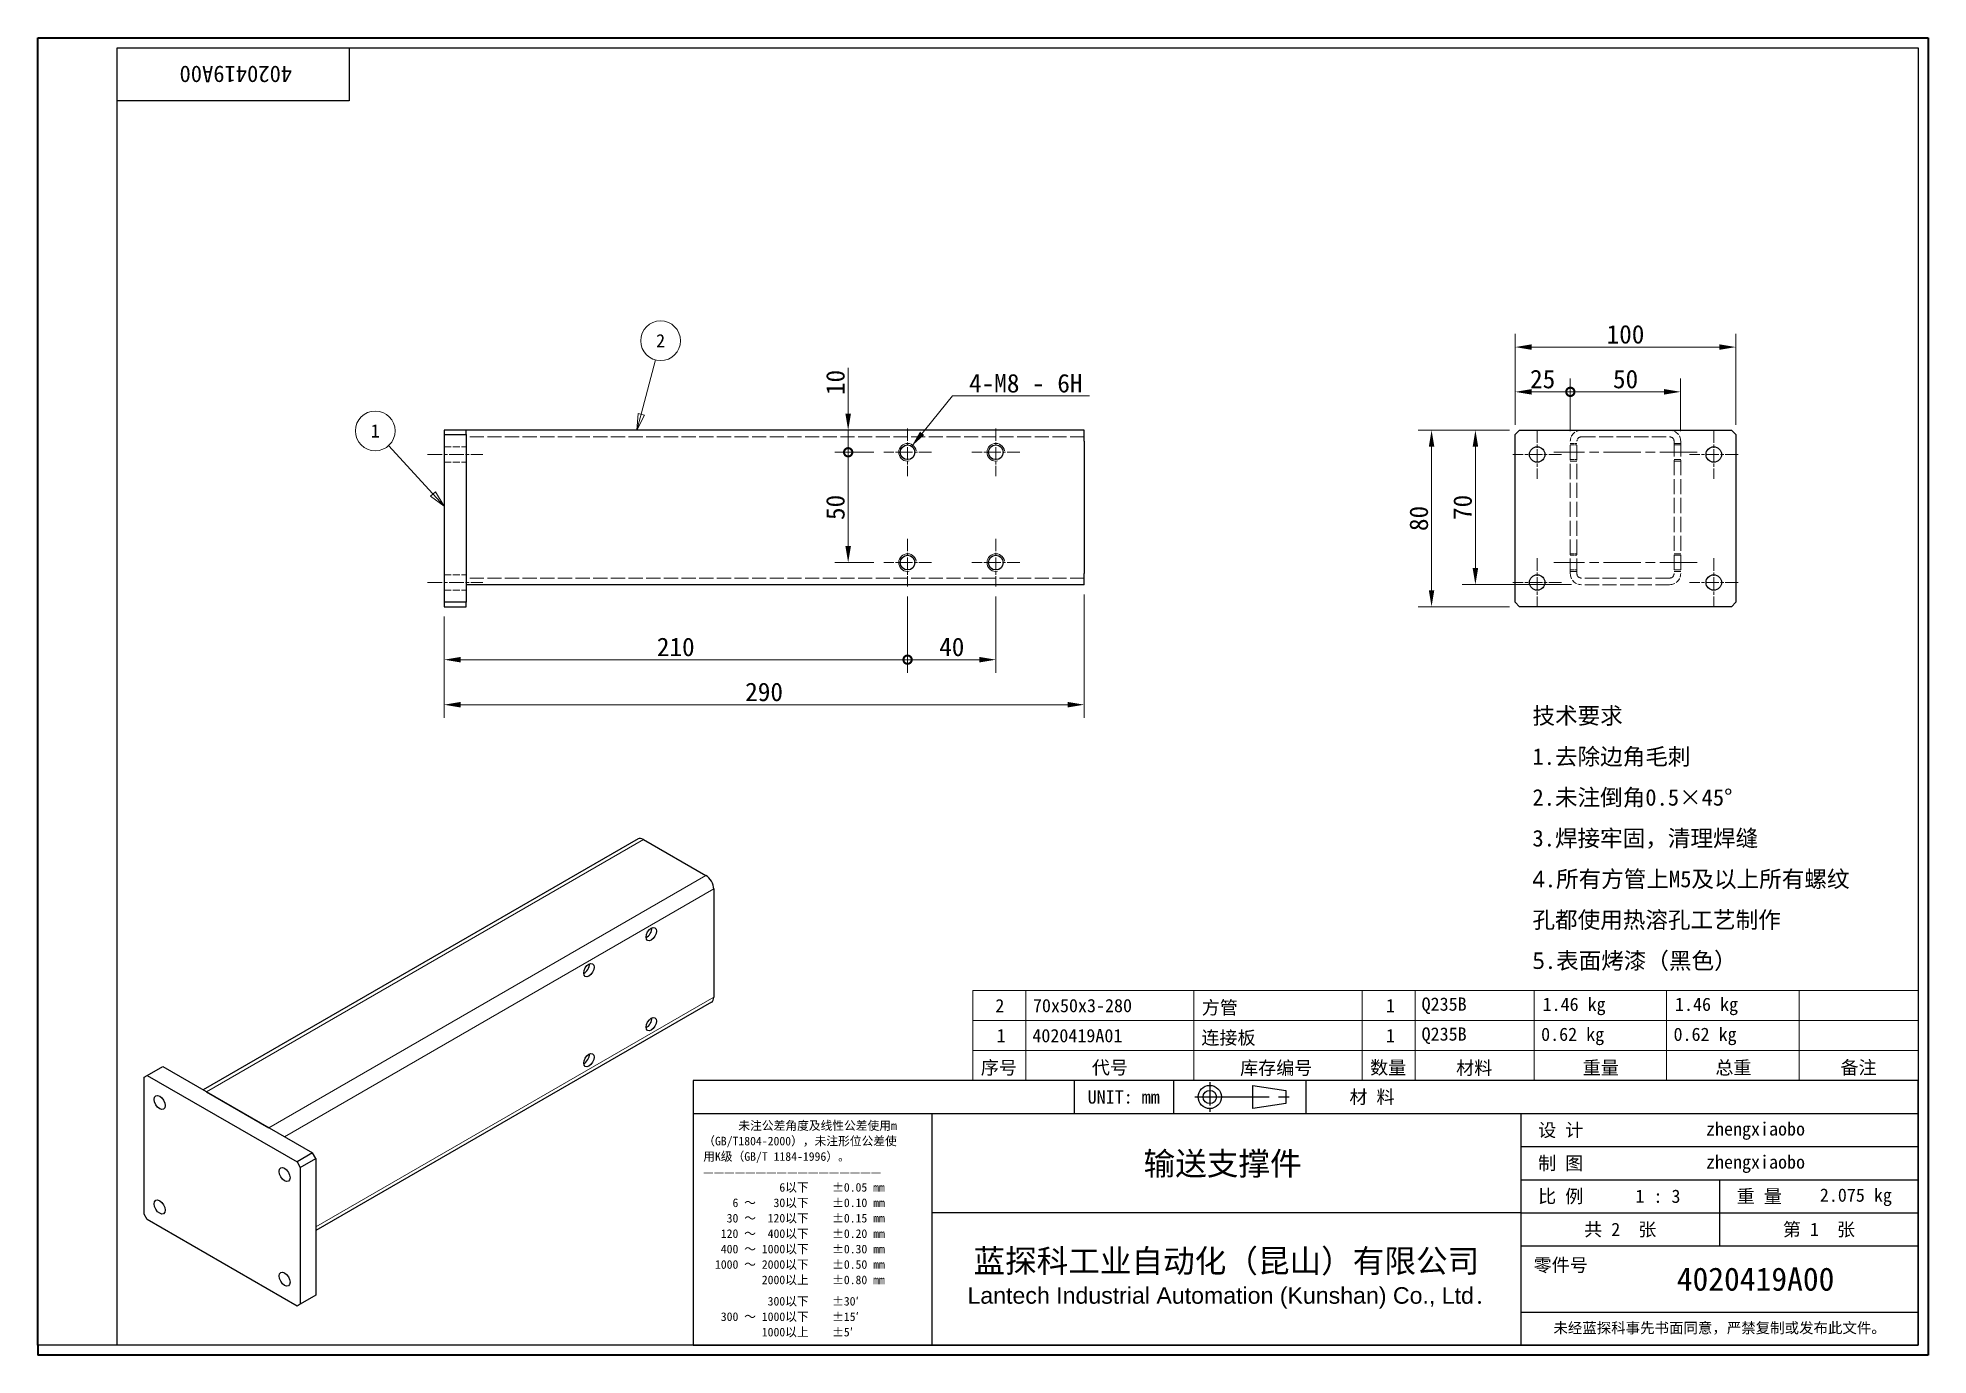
# Model space of a CAD drawing. Header units: millimetres. Extents: x 18 to 875, y 16 to 614.
import ezdxf
from ezdxf.enums import TextEntityAlignment as Align

# ---------------------------------------------------------------- set-up
doc = ezdxf.new("R2010")
doc.units = ezdxf.units.MM
doc.header["$LTSCALE"] = 3
doc.linetypes.add('CHAIN', pattern=[0.3543, 0.2362, -0.0295, 0.0591, -0.0295])
doc.linetypes.add('DASHED', pattern=[0.2067, 0.1654, -0.0413])
for name, color, linetype, lineweight in [('1', 7, 'Continuous', 18), ('可见 (ISO)', 7, 'Continuous', 25), ('可见窄的 (ISO)', 7, 'Continuous', 18), ('图框 (ISO)', 7, 'Continuous', 35), ('标题 (ISO)', 7, 'Continuous', 25)]:
    doc.layers.add(name, color=color, linetype=linetype, lineweight=lineweight)
for name, color, linetype, lineweight, true_color in [('中心标记 (ISO)', 1, 'CHAIN', 18, 0xff0000), ('中心线 (ISO)', 1, 'CHAIN', 18, 0xff0000), ('尺寸 (ISO)', 7, 'Continuous', 18, 0x008000), ('符号 (ISO)', 7, 'Continuous', 18, 0x008000), ('隐藏 (ISO)', 5, 'DASHED', 18, 0x0000ff)]:
    doc.layers.add(name, color=color, linetype=linetype, lineweight=lineweight, true_color=true_color)
doc.styles.add('文本样式164', font='SimSun.ttf')
doc.styles.add('文本样式165', font='SimSun.ttf')
doc.styles.add('文本样式74', font='SimSun.ttf')
doc.styles.add('最新国标', font='simfang.ttf')
doc.styles.add('注释文本 (ISO)', font='simfang.ttf')
doc.dimstyles.new('默认 (GB)', dxfattribs={"dimscale": 3, "dimtxt": 2.8, "dimasz": 2.5, "dimexe": 2, "dimexo": 1.5, "dimgap": 0.5, "dimtad": 1, "dimtoh": 1, "dimdsep": 46, "dimtxsty": '最新国标', "dimcen": 0.09, "dimdle": 10, "dimclrd": 256, "dimclre": 256, "dimclrt": 256, "dimaunit": 1, "dimadec": 3, "dimazin": 2, "dimtfac": 0.535714, "dimtmove": 0, "dimatfit": 3, "dimfxl": 0, "dimtolj": 1, "dimtzin": 0, "dimlwd": -1, "dimlwe": -1, "dimarcsym": 0})
doc.dimstyles.new('默认 (GB)$7', dxfattribs={"dimscale": 3, "dimtxt": 2.8, "dimasz": 2.5, "dimexe": 2, "dimexo": 1.5, "dimgap": 0.5, "dimtad": 1, "dimtoh": 1, "dimdsep": 46, "dimtxsty": '最新国标', "dimcen": 0.09, "dimdle": 10, "dimclrd": 256, "dimclre": 256, "dimclrt": 256, "dimaunit": 1, "dimadec": 3, "dimazin": 2, "dimtfac": 0.535714, "dimtmove": 0, "dimatfit": 3, "dimfxl": 0, "dimtolj": 1, "dimtzin": 0, "dimlwd": -1, "dimlwe": -1, "dimarcsym": 0})

# ---------------------------------------------------------------- blocks, each defined once
blk = doc.blocks.new('图框 最新国标')
at = {"layer": '图框 (ISO)'}
for p, q in [((6, 7), (6, 204.5)), ((6, 204.5), (291.5, 204.5)), ((291.5, 204.5), (291.5, 5.5)), ((6, 7), (6, 5.5)), ((6, 7), (6, 5.5)), ((291.5, 5.5), (6, 5.5))]:
    blk.add_line(p, q, dxfattribs=at)
at = {"layer": '图框 (ISO)', "color": 7, "linetype": 'Continuous', "lineweight": 25}
for p, q in [((18, 203), (290, 203)), ((18, 7), (18, 203)), ((18, 203), (290, 203)), ((53, 203), (53, 195)), ((290, 203), (290, 7)), ((290, 203), (290, 7)), ((53, 195), (18, 195)), ((290, 7), (6, 7)), ((290, 7), (18, 7))]:
    blk.add_line(p, q, dxfattribs=at)
at = {"layer": '图框 (ISO)', "style": '文本样式74'}
blk.add_attdef('零件代号_001', (44.41, 200.25), '', height=2.5, rotation=180, dxfattribs=at)
blk = doc.blocks.new('标题栏 最新国标')
at = {"layer": '标题 (ISO)'}
for p, q in [((381.98, -183.84), (196.98, -183.84)), ((196.98, -183.84), (196.98, -223.84)), ((254.48, -183.84), (254.48, -188.84)), ((269.48, -183.84), (269.48, -188.84)), ((281.48, -188.09), (281.48, -184.59)), ((281.48, -184.59), (286.48, -185.34)), ((286.48, -185.34), (286.48, -187.34)), ((289.48, -183.84), (289.48, -188.84)), ((381.98, -223.84), (381.98, -183.84)), ((383.48, -183.84), (383.48, -225.34)), ((286.48, -187.34), (281.48, -188.09)), ((196.98, -188.84), (381.98, -188.84)), ((232.98, -188.84), (232.98, -223.84)), ((321.98, -188.84), (321.98, -223.84)), ((321.98, -193.84), (381.98, -193.84)), ((321.98, -198.84), (381.98, -198.84)), ((351.98, -198.84), (351.98, -208.84)), ((321.98, -203.84), (232.98, -203.84)), ((321.98, -203.84), (381.98, -203.84)), ((321.98, -208.84), (381.98, -208.84)), ((321.98, -218.84), (381.98, -218.84)), ((196.98, -223.84), (381.98, -223.84)), ((383.48, -225.34), (196.98, -225.34))]:
    blk.add_line(p, q, dxfattribs=at)
at = {"layer": '标题 (ISO)', "linetype": 'CHAIN', "ltscale": 5.000333}
blk.add_line((274.98, -184.09), (274.98, -188.59), dxfattribs=at)
at = {"layer": '标题 (ISO)', "linetype": 'CHAIN', "ltscale": 15.834605}
blk.add_line((272.73, -186.34), (286.98, -186.34), dxfattribs=at)
at = {"layer": '标题 (ISO)'}
for radius in [1.75, 1]:
    blk.add_circle((274.98, -186.34), radius, dxfattribs=at)
at = {"layer": '1', "style": '文本样式164'}
for s, p in [('UNIT: mm', (261.98, -186.34)), ('材 料', (299.48, -186.34)), ('设 计', (327.98, -191.34)), ('制 图', (327.98, -196.34)), ('比 例', (327.98, -201.34)), ('重 量', (357.98, -201.34)), ('共 2  张', (336.98, -206.34)), ('第 1  张', (366.98, -206.34))]:
    blk.add_text(s, height=2, dxfattribs=at).set_placement(p, align=Align.MIDDLE_CENTER)
at = {"layer": '标题 (ISO)', "char_height": 2, "style": '注释文本 (ISO)'}
for s, insert, attachment_point, line_spacing_factor in [('{\\fSimSun|b0|i0|c134|p2;\\H0.65x;      未注公差角度及线性公差使用m\\P（GB/T1804-2000），未注形位公差使\\P用K级（GB/T 1184-1996）。\\P—————————————————\\P             6以下    ±0.05 mm\\P     6 ～   30以下    ±0.10 mm\\P    30 ～  120以下    ±0.15 mm\\P   120 ～  400以下    ±0.20 mm\\P   400 ～ 1000以下    ±0.30 mm\\P  1000 ～ 2000以下    ±0.50 mm\\P          2000以上    ±0.80 mm\\P\\H0.38462x;\\P\\H2.6x;           300以下    ±30′\\P   300 ～ 1000以下    ±15′\\P          1000以上    ±5′}', (198.48, -206.34), 4, 1.075116), ('{\\fMicrosoft YaHei|b0|i0|c134|p34;\\H1.75x;蓝探科工业自动化（昆山）有限公司\\P\\fArial|b0|i0|c0|p34;\\H0.71429x;Lantech Industrial Automation (Kunshan) Co., Ltd\\fFangSong|b0|i0|c134|p49;.\\H1.15195x; }', (277.48, -213.84), 5, 0.978695)]:
    blk.add_mtext(s, dxfattribs=dict(at, insert=insert, attachment_point=attachment_point, line_spacing_factor=line_spacing_factor))
at = {"layer": '标题 (ISO)', "attachment_point": 5, "style": '注释文本 (ISO)'}
for s, insert, char_height in [('\\fFangSong|b0|i0;零件号', (327.98, -211.84), 2), ('\\fSimSun|b0|i0;{\\H1.6000;未经蓝探科事先书面同意，严禁复制或发布此文件。}', (351.98, -221.34), 1.6)]:
    blk.add_mtext(s, dxfattribs=dict(at, insert=insert, char_height=char_height))
at = {"layer": '标题 (ISO)', "style": '注释文本 (ISO)'}
blk.add_attdef('材料', text='', height=2, dxfattribs=at).set_placement((324.48, -186.34), align=Align.MIDDLE_CENTER)
at = {"layer": '标题 (ISO)'}
for tag, p, height, style in [('设计人_001', (349.92, -192.16), 2, '注释文本 (ISO)'), ('库存编号_001', (264.99, -198.15), 3.5, '文本样式165'), ('设计人_001', (349.92, -197.16), 2, '注释文本 (ISO)'), ('视图比例_001', (339.26, -202.33), 2, '注释文本 (ISO)'), ('质量\\P3;_001', (367.11, -202.16), 2, '注释文本 (ISO)'), ('零件代号_001', (345.51, -215.59), 3.5, '文本样式165')]:
    blk.add_attdef(tag, p, '', height=height, dxfattribs=dict(at, style=style))
blk = doc.blocks.new('_DotSmall')
at = {"color": 0, "linetype": 'ByBlock', "const_width": 0.5}
blk.add_lwpolyline([(-0.0625, 0, 1), (0.0625, 0, 1)], format="xyb", close=True, dxfattribs=at)
blk = doc.blocks.new('*D5')
at = {"layer": 'Defpoints', "color": 0, "transparency": 16777216}
for p in [(412.07, 364.85), (202.07, 355.68), (412.07, 331.68)]:
    blk.add_point(p, dxfattribs=at)
at = {"layer": '尺寸 (ISO)', "color": 116, "true_color": 0x00803f, "transparency": 16777216}
for p, q in [((412.07, 360.35), (412.07, 325.68)), ((202.07, 351.18), (202.07, 325.68)), ((209.57, 331.68), (412.07, 331.68))]:
    blk.add_line(p, q, dxfattribs=at)
blk.add_solid([(209.57, 332.93), (209.57, 330.43), (202.07, 331.68)], dxfattribs=at)
at = {"layer": '尺寸 (ISO)', "color": 116, "true_color": 0x00803f, "transparency": 16777216, "xscale": 7.5, "yscale": 7.5, "zscale": 7.5}
blk.add_blockref('_DotSmall', (412.07, 331.68), dxfattribs=at)
at = {"layer": '尺寸 (ISO)', "transparency": 16777216, "insert": (307.04, 337.42), "char_height": 8.4, "attachment_point": 5, "style": '最新国标'}
blk.add_mtext('\\A1;210', dxfattribs=at)
blk = doc.blocks.new('*D7')
at = {"layer": 'Defpoints', "color": 0, "transparency": 16777216}
for p in [(412.07, 364.85), (452.07, 364.85), (452.07, 331.68)]:
    blk.add_point(p, dxfattribs=at)
at = {"layer": '尺寸 (ISO)', "color": 116, "true_color": 0x00803f, "transparency": 16777216}
for p, q in [((412.07, 360.35), (412.07, 325.68)), ((452.07, 360.35), (452.07, 325.68)), ((412.07, 331.68), (444.57, 331.68))]:
    blk.add_line(p, q, dxfattribs=at)
blk.add_solid([(444.57, 332.93), (444.57, 330.43), (452.07, 331.68)], dxfattribs=at)
at = {"layer": '尺寸 (ISO)', "color": 116, "true_color": 0x00803f, "transparency": 16777216, "xscale": 7.5, "yscale": 7.5, "zscale": 7.5, "rotation": 180}
blk.add_blockref('_DotSmall', (412.07, 331.68), dxfattribs=at)
at = {"layer": '尺寸 (ISO)', "transparency": 16777216, "insert": (432.1, 337.42), "char_height": 8.4, "attachment_point": 5, "style": '最新国标'}
blk.add_mtext('\\A1;40', dxfattribs=at)
blk = doc.blocks.new('*D8')
at = {"layer": 'Defpoints', "color": 0, "transparency": 16777216}
for p in [(492.07, 365.68), (202.07, 355.68), (492.07, 311.28)]:
    blk.add_point(p, dxfattribs=at)
at = {"layer": '尺寸 (ISO)', "color": 116, "true_color": 0x00803f, "transparency": 16777216}
for p, q in [((492.07, 361.18), (492.07, 305.28)), ((202.07, 351.18), (202.07, 305.28)), ((209.57, 311.28), (484.57, 311.28))]:
    blk.add_line(p, q, dxfattribs=at)
for points in [[(209.57, 312.53), (209.57, 310.03), (202.07, 311.28)], [(484.57, 312.53), (484.57, 310.03), (492.07, 311.28)]]:
    blk.add_solid(points, dxfattribs=at)
at = {"layer": '尺寸 (ISO)', "transparency": 16777216, "insert": (347.07, 317.03), "char_height": 8.4, "attachment_point": 5, "style": '最新国标'}
blk.add_mtext('\\A1;290', dxfattribs=at)
blk = doc.blocks.new('明细栏')
at = {"layer": '符号 (ISO)'}
for p, q in [((290, 60.58), (147.2, 60.58)), ((147.2, 60.58), (147.2, 51.53)), ((155.2, 60.58), (155.2, 51.53)), ((180.6, 60.58), (180.6, 51.53)), ((206, 60.58), (206, 51.53)), ((214, 60.58), (214, 51.53)), ((232, 60.58), (232, 51.53)), ((252, 60.58), (252, 51.53)), ((272, 60.58), (272, 51.53)), ((290, 60.58), (290, 51.53)), ((290, 56.05), (147.2, 56.05)), ((290, 51.53), (147.2, 51.53)), ((147.2, 47), (147.2, 51.53)), ((155.2, 47), (155.2, 51.53)), ((180.6, 47), (180.6, 51.53)), ((206, 47), (206, 51.53)), ((214, 47), (214, 51.53)), ((232, 47), (232, 51.53)), ((252, 47), (252, 51.53)), ((272, 47), (272, 51.53)), ((290, 47), (290, 51.53)), ((290, 47), (147.2, 47))]:
    blk.add_line(p, q, dxfattribs=at)
at = {"layer": '符号 (ISO)', "char_height": 2, "attachment_point": 7, "style": '注释文本 (ISO)'}
for s, insert in [('2', (150.61, 57.3)), ('70x50x3-280', (156.29, 57.28)), ('方管', (181.79, 56.78)), ('1', (209.61, 57.3)), ('Q235B', (214.99, 57.03)), ('1.46 kg', (233.26, 56.85)), ('1.46 kg', (253.26, 56.85)), ('1', (150.81, 52.77)), ('4020419A01', (156.2, 52.74)), ('连接板', (181.73, 52.23)), ('1', (209.61, 52.77)), ('Q235B', (214.99, 52.51)), ('0.62 kg', (233.04, 52.32)), ('0.62 kg', (253.04, 52.32)), ('序号', (148.42, 47.71)), ('代号', (165.19, 47.73)), ('库存编号', (187.58, 47.66)), ('数量', (207.21, 47.72)), ('材料', (220.21, 47.68)), ('重量', (239.33, 47.78)), ('总重', (259.36, 47.75)), ('备注', (278.25, 47.74))]:
    blk.add_mtext(s, dxfattribs=dict(at, insert=insert))
blk = doc.blocks.new('*D10')
at = {"layer": 'Defpoints', "color": 0, "transparency": 16777216}
for p in [(385.16, 425.68), (401.25, 425.68), (401.25, 375.68)]:
    blk.add_point(p, dxfattribs=at)
at = {"layer": '尺寸 (ISO)', "color": 116, "true_color": 0x00803f, "transparency": 16777216}
for p, q in [((396.75, 425.68), (379.16, 425.68)), ((385.16, 383.18), (385.16, 425.68)), ((396.75, 375.68), (379.16, 375.68))]:
    blk.add_line(p, q, dxfattribs=at)
blk.add_solid([(383.91, 383.18), (386.41, 383.18), (385.16, 375.68)], dxfattribs=at)
at = {"layer": '尺寸 (ISO)', "color": 116, "true_color": 0x00803f, "transparency": 16777216, "xscale": 7.5, "yscale": 7.5, "zscale": 7.5, "rotation": 90}
blk.add_blockref('_DotSmall', (385.16, 425.68), dxfattribs=at)
at = {"layer": '尺寸 (ISO)', "transparency": 16777216, "insert": (379.41, 400.68), "char_height": 8.4, "attachment_point": 5, "rotation": 90, "style": '最新国标'}
blk.add_mtext('\\A1;50', dxfattribs=at)
blk = doc.blocks.new('*D11')
at = {"layer": 'Defpoints', "color": 0, "transparency": 16777216}
for p in [(385.16, 435.68), (492.07, 435.68), (401.25, 425.68)]:
    blk.add_point(p, dxfattribs=at)
at = {"layer": '尺寸 (ISO)', "color": 116, "true_color": 0x00803f, "transparency": 16777216}
for p, q in [((385.16, 443.18), (385.16, 463.95)), ((385.16, 425.68), (385.16, 435.68)), ((396.75, 425.68), (379.16, 425.68)), ((385.16, 425.68), (385.16, 418.18))]:
    blk.add_line(p, q, dxfattribs=at)
blk.add_solid([(383.91, 443.18), (386.41, 443.18), (385.16, 435.68)], dxfattribs=at)
at = {"layer": '尺寸 (ISO)', "color": 116, "true_color": 0x00803f, "transparency": 16777216, "xscale": 7.5, "yscale": 7.5, "zscale": 7.5, "rotation": 90}
blk.add_blockref('_DotSmall', (385.16, 425.68), dxfattribs=at)
at = {"layer": '尺寸 (ISO)', "transparency": 16777216, "insert": (379.41, 457.31), "char_height": 8.4, "attachment_point": 5, "rotation": 90, "style": '最新国标'}
blk.add_mtext('\\A1;10', dxfattribs=at)
blk = doc.blocks.new('*D12')
at = {"layer": 'Defpoints', "color": 0, "transparency": 16777216}
for p in [(712.35, 453.06), (687.35, 433.68), (712.35, 430.68)]:
    blk.add_point(p, dxfattribs=at)
at = {"layer": '尺寸 (ISO)', "color": 116, "true_color": 0x00803f, "transparency": 16777216}
for p, q in [((687.35, 438.18), (687.35, 459.06)), ((712.35, 435.18), (712.35, 459.06)), ((694.85, 453.06), (712.35, 453.06))]:
    blk.add_line(p, q, dxfattribs=at)
blk.add_solid([(694.85, 454.31), (694.85, 451.81), (687.35, 453.06)], dxfattribs=at)
at = {"layer": '尺寸 (ISO)', "color": 116, "true_color": 0x00803f, "transparency": 16777216, "xscale": 7.5, "yscale": 7.5, "zscale": 7.5}
blk.add_blockref('_DotSmall', (712.35, 453.06), dxfattribs=at)
at = {"layer": '尺寸 (ISO)', "transparency": 16777216, "insert": (699.82, 458.8), "char_height": 8.4, "attachment_point": 5, "style": '最新国标'}
blk.add_mtext('\\A1;25', dxfattribs=at)
blk = doc.blocks.new('*D13')
at = {"layer": 'Defpoints', "color": 0, "transparency": 16777216}
for p in [(762.35, 453.06), (712.35, 430.68), (762.35, 430.68)]:
    blk.add_point(p, dxfattribs=at)
at = {"layer": '尺寸 (ISO)', "color": 116, "true_color": 0x00803f, "transparency": 16777216}
for p, q in [((712.35, 435.18), (712.35, 459.06)), ((762.35, 435.18), (762.35, 459.06)), ((712.35, 453.06), (754.85, 453.06))]:
    blk.add_line(p, q, dxfattribs=at)
blk.add_solid([(754.85, 454.31), (754.85, 451.81), (762.35, 453.06)], dxfattribs=at)
at = {"layer": '尺寸 (ISO)', "color": 116, "true_color": 0x00803f, "transparency": 16777216, "xscale": 7.5, "yscale": 7.5, "zscale": 7.5, "rotation": 180}
blk.add_blockref('_DotSmall', (712.35, 453.06), dxfattribs=at)
at = {"layer": '尺寸 (ISO)', "transparency": 16777216, "insert": (737.38, 458.8), "char_height": 8.4, "attachment_point": 5, "style": '最新国标'}
blk.add_mtext('\\A1;50', dxfattribs=at)
blk = doc.blocks.new('*D14')
at = {"layer": 'Defpoints', "color": 0, "transparency": 16777216}
for p in [(787.35, 473.35), (687.35, 433.68), (787.35, 433.68)]:
    blk.add_point(p, dxfattribs=at)
at = {"layer": '尺寸 (ISO)', "color": 116, "true_color": 0x00803f, "transparency": 16777216}
for p, q in [((687.35, 438.18), (687.35, 479.35)), ((694.85, 473.35), (779.85, 473.35)), ((787.35, 438.18), (787.35, 479.35))]:
    blk.add_line(p, q, dxfattribs=at)
for points in [[(694.85, 474.6), (694.85, 472.1), (687.35, 473.35)], [(779.85, 474.6), (779.85, 472.1), (787.35, 473.35)]]:
    blk.add_solid(points, dxfattribs=at)
at = {"layer": '尺寸 (ISO)', "transparency": 16777216, "insert": (737.35, 479.09), "char_height": 8.4, "attachment_point": 5, "style": '最新国标'}
blk.add_mtext('\\A1;100', dxfattribs=at)
blk = doc.blocks.new('*D15')
at = {"layer": 'Defpoints', "color": 0, "transparency": 16777216}
for p in [(689.35, 435.68), (669.35, 365.68), (717.35, 365.68)]:
    blk.add_point(p, dxfattribs=at)
at = {"layer": '尺寸 (ISO)', "color": 116, "true_color": 0x00803f, "transparency": 16777216}
for p, q in [((684.85, 435.68), (663.35, 435.68)), ((669.35, 428.18), (669.35, 373.18)), ((712.85, 365.68), (663.35, 365.68))]:
    blk.add_line(p, q, dxfattribs=at)
for points in [[(668.1, 428.18), (670.6, 428.18), (669.35, 435.68)], [(668.1, 373.18), (670.6, 373.18), (669.35, 365.68)]]:
    blk.add_solid(points, dxfattribs=at)
at = {"layer": '尺寸 (ISO)', "transparency": 16777216, "insert": (663.6, 400.68), "char_height": 8.4, "attachment_point": 5, "rotation": 90, "style": '最新国标'}
blk.add_mtext('\\A1;70', dxfattribs=at)
blk = doc.blocks.new('*D16')
at = {"layer": 'Defpoints', "color": 0, "transparency": 16777216}
for p in [(689.35, 435.68), (649.49, 355.68), (689.35, 355.68)]:
    blk.add_point(p, dxfattribs=at)
at = {"layer": '尺寸 (ISO)', "color": 116, "true_color": 0x00803f, "transparency": 16777216}
for p, q in [((684.85, 435.68), (643.49, 435.68)), ((649.49, 428.18), (649.49, 363.18)), ((684.85, 355.68), (643.49, 355.68))]:
    blk.add_line(p, q, dxfattribs=at)
for points in [[(648.24, 428.18), (650.74, 428.18), (649.49, 435.68)], [(648.24, 363.18), (650.74, 363.18), (649.49, 355.68)]]:
    blk.add_solid(points, dxfattribs=at)
at = {"layer": '尺寸 (ISO)', "transparency": 16777216, "insert": (643.74, 395.68), "char_height": 8.4, "attachment_point": 5, "rotation": 90, "style": '最新国标'}
blk.add_mtext('\\A1;80', dxfattribs=at)
blk = doc.blocks.new('引出序号1')
at = {"layer": '符号 (ISO)'}
for p, q in [((97.13, 147.64), (99.3, 155.85)), ((96.65, 147.77), (96.49, 145.23)), ((97.13, 147.64), (96.49, 145.23)), ((96.49, 145.23), (97.62, 147.52)), ((97.62, 147.52), (96.65, 147.77))]:
    blk.add_line(p, q, dxfattribs=at)
at = {"layer": '符号 (ISO)', "flags": 128}
blk.add_lwpolyline([(96.65, 147.77), (96.49, 145.23), (97.62, 147.52), (96.65, 147.77)], dxfattribs=at)
at = {"layer": '符号 (ISO)'}
blk.add_circle((100.06, 158.74), 3, dxfattribs=at)
blk.add_solid([(96.65, 147.77), (96.49, 145.23), (97.62, 147.52), (96.65, 147.77)], dxfattribs=at)
at = {"layer": '符号 (ISO)', "insert": (100.06, 158.74), "char_height": 2, "attachment_point": 5, "style": '注释文本 (ISO)'}
blk.add_mtext('2', dxfattribs=at)
blk = doc.blocks.new('引出序号2')
at = {"layer": '符号 (ISO)'}
for p, q in [((65.67, 135.59), (58.98, 142.91)), ((66.04, 135.93), (65.3, 135.26)), ((65.3, 135.26), (67.36, 133.75)), ((65.67, 135.59), (67.36, 133.75)), ((67.36, 133.75), (66.04, 135.93))]:
    blk.add_line(p, q, dxfattribs=at)
at = {"layer": '符号 (ISO)', "flags": 128}
blk.add_lwpolyline([(65.3, 135.26), (67.36, 133.75), (66.04, 135.93), (65.3, 135.26)], dxfattribs=at)
at = {"layer": '符号 (ISO)'}
blk.add_circle((56.96, 145.12), 3, dxfattribs=at)
blk.add_solid([(65.3, 135.26), (67.36, 133.75), (66.04, 135.93), (65.3, 135.26)], dxfattribs=at)
at = {"layer": '符号 (ISO)', "insert": (56.96, 145.12), "char_height": 2, "attachment_point": 5, "style": '注释文本 (ISO)'}
blk.add_mtext('1', dxfattribs=at)

msp = doc.modelspace()

# ---------------------------------------------------------------- linework, layer by layer
at = {"layer": '中心标记 (ISO)', "ltscale": 8.018003}
for p, q in [((412.074, 436.501), (412.074, 414.854)), ((452.074, 436.501), (452.074, 414.854)), ((422.897, 425.677), (401.25, 425.677)), ((462.897, 425.677), (441.25, 425.677)), ((412.074, 386.501), (412.074, 364.854)), ((452.074, 386.501), (452.074, 364.854)), ((422.897, 375.677), (401.25, 375.677)), ((462.897, 375.677), (441.25, 375.677))]:
    msp.add_line(p, q, dxfattribs=at)
at = {"layer": '中心标记 (ISO)', "ltscale": 8.148754}
for p, q in [((697.351, 435.677), (697.351, 413.677)), ((777.351, 435.677), (777.351, 413.677)), ((708.351, 424.677), (686.351, 424.677)), ((788.351, 424.677), (766.351, 424.677)), ((697.351, 377.677), (697.351, 355.677)), ((777.351, 377.677), (777.351, 355.677)), ((708.351, 366.677), (686.351, 366.677)), ((788.351, 366.677), (766.351, 366.677))]:
    msp.add_line(p, q, dxfattribs=at)
at = {"layer": '中心线 (ISO)', "ltscale": 9.259962}
for p, q in [((194.574, 424.677), (219.574, 424.677)), ((194.574, 366.677), (219.574, 366.677))]:
    msp.add_line(p, q, dxfattribs=at)
at = {"layer": '中心线 (ISO)', "ltscale": 23.990969}
for p, q in [((769.851, 425.677), (704.851, 425.677)), ((769.851, 375.677), (704.851, 375.677))]:
    msp.add_line(p, q, dxfattribs=at)
at = {"layer": '可见 (ISO)'}
for p, q in [((212.074, 435.677), (202.074, 435.677)), ((202.074, 435.677), (202.074, 433.677)), ((202.074, 433.677), (212.074, 433.677)), ((202.074, 433.677), (202.074, 357.677)), ((492.074, 435.677), (212.074, 435.677)), ((212.074, 433.677), (212.074, 435.677)), ((212.074, 433.677), (212.074, 357.677)), ((492.074, 430.677), (492.074, 435.677)), ((492.074, 430.677), (492.074, 370.677)), ((687.351, 433.677), (689.351, 435.677)), ((687.351, 357.677), (687.351, 433.677)), ((689.351, 435.677), (785.351, 435.677)), ((785.351, 435.677), (787.351, 433.677)), ((787.351, 433.677), (787.351, 357.677)), ((492.074, 365.677), (492.074, 370.677)), ((492.074, 365.677), (212.074, 365.677)), ((212.074, 357.677), (202.074, 357.677)), ((202.074, 357.677), (202.074, 355.677)), ((202.074, 355.677), (212.074, 355.677)), ((212.074, 355.677), (212.074, 357.677)), ((689.351, 355.677), (687.351, 357.677)), ((785.351, 355.677), (689.351, 355.677)), ((787.351, 357.677), (785.351, 355.677)), ((289.937, 250.467), (92.982, 136.756)), ((292.437, 250.22), (320.721, 233.89)), ((324.256, 227.766), (324.256, 178.776)), ((323.221, 176.487), (143.944, 72.982)), ((67.577, 143.259), (74.648, 147.341)), ((74.648, 147.341), (142.53, 108.149)), ((66.162, 142.442), (67.577, 143.259)), ((66.162, 80.388), (66.162, 142.442)), ((67.577, 143.259), (135.459, 104.067)), ((94.447, 135.91), (122.731, 119.58)), ((142.53, 108.149), (135.459, 104.067)), ((135.459, 104.067), (136.873, 101.617)), ((136.873, 101.617), (143.944, 105.7)), ((143.944, 105.7), (142.53, 108.149)), ((143.944, 105.7), (143.944, 43.646)), ((136.873, 101.617), (136.873, 39.564)), ((67.577, 77.939), (66.162, 80.388)), ((135.459, 38.747), (67.577, 77.939)), ((143.944, 43.646), (136.873, 39.564)), ((136.873, 39.564), (135.459, 38.747))]:
    msp.add_line(p, q, dxfattribs=at)
for centre, radius in [((412.074, 425.677), 3.324), ((452.074, 425.677), 3.324), ((697.351, 424.677), 3.5), ((777.351, 424.677), 3.5), ((412.074, 375.677), 3.324), ((452.074, 375.677), 3.324), ((697.351, 366.677), 3.5), ((777.351, 366.677), 3.5)]:
    msp.add_circle(centre, radius, dxfattribs=at)
for centre, major_axis, start_param, end_param in [((292.437, 246.137), (-2.5, 4.33), 5.4977871, 6.2831853), ((320.721, 229.807), (2.5, -4.33), 0.7853982, 2.3561945), ((293.851, 208.578), (1.662, 2.878), 3.8338532, 5.5909247), ((265.566, 192.248), (1.662, 2.878), 3.8338532, 5.5909247), ((320.721, 180.817), (2.5, -4.33), 0, 0.7853982), ((293.851, 167.754), (1.662, 2.878), 3.8338532, 5.5909247), ((265.566, 151.424), (1.662, 2.878), 3.8338532, 5.5909247)]:
    msp.add_ellipse(centre, major_axis=major_axis, ratio=0.5773503, start_param=start_param, end_param=end_param, dxfattribs=at)
for centre, major_axis in [((295.972, 207.354), (-1.662, -2.878)), ((267.688, 191.024), (-1.662, -2.878)), ((295.972, 166.529), (-1.662, -2.878)), ((267.688, 150.199), (-1.662, -2.878)), ((73.233, 131.011), (-1.75, 3.031)), ((129.802, 98.351), (-1.75, 3.031)), ((73.233, 83.654), (-1.75, 3.031)), ((129.802, 50.995), (-1.75, 3.031))]:
    msp.add_ellipse(centre, major_axis=major_axis, ratio=0.5773503, dxfattribs=at)
at = {"layer": '可见窄的 (ISO)'}
for p, q in [((292.437, 250.22), (94.447, 135.91)), ((320.721, 233.89), (122.731, 119.58)), ((324.256, 227.766), (129.802, 115.498)), ((324.256, 178.776), (143.944, 74.673))]:
    msp.add_line(p, q, dxfattribs=at)
for centre in [(412.074, 425.677), (452.074, 425.677), (412.074, 375.677), (452.074, 375.677)]:
    msp.add_arc(centre, 4, 10, 280, dxfattribs=at)
at = {"layer": '隐藏 (ISO)', "ltscale": 12.901145}
for p, q in [((492.074, 432.677), (212.074, 432.677)), ((717.351, 432.677), (757.351, 432.677)), ((492.074, 368.677), (212.074, 368.677)), ((757.351, 368.677), (717.351, 368.677)), ((757.351, 365.677), (717.351, 365.677))]:
    msp.add_line(p, q, dxfattribs=at)
at = {"layer": '隐藏 (ISO)', "ltscale": 13.822656}
for p, q in [((712.351, 370.677), (712.351, 430.677)), ((715.351, 370.677), (715.351, 430.677)), ((759.351, 430.677), (759.351, 370.677)), ((762.351, 430.677), (762.351, 370.677))]:
    msp.add_line(p, q, dxfattribs=at)
at = {"layer": '隐藏 (ISO)', "ltscale": 1.904597}
for p, q in [((715.351, 429.677), (712.351, 429.677)), ((715.351, 429.001), (712.351, 429.001)), ((762.351, 429.677), (759.351, 429.677)), ((762.351, 429.001), (759.351, 429.001)), ((715.351, 422.354), (712.351, 422.354)), ((712.351, 421.677), (715.351, 421.677)), ((762.351, 422.354), (759.351, 422.354)), ((759.351, 421.677), (762.351, 421.677)), ((715.351, 379.677), (712.351, 379.677)), ((715.351, 379.001), (712.351, 379.001)), ((762.351, 379.677), (759.351, 379.677)), ((762.351, 379.001), (759.351, 379.001)), ((715.351, 372.354), (712.351, 372.354)), ((712.351, 371.677), (715.351, 371.677)), ((762.351, 372.354), (759.351, 372.354)), ((759.351, 371.677), (762.351, 371.677))]:
    msp.add_line(p, q, dxfattribs=at)
at = {"layer": '隐藏 (ISO)', "ltscale": 6.348889}
for p, q in [((202.074, 428.177), (212.074, 428.177)), ((202.074, 421.177), (212.074, 421.177)), ((202.074, 370.177), (212.074, 370.177)), ((202.074, 363.177), (212.074, 363.177))]:
    msp.add_line(p, q, dxfattribs=at)
at = {"layer": '隐藏 (ISO)', "ltscale": 4.986384}
for centre, start, end in [((717.351, 430.677), 90, 180), ((757.351, 430.677), 0, 90), ((717.351, 370.677), 180, 270), ((757.351, 370.677), 270, 0)]:
    msp.add_arc(centre, 5, start, end, dxfattribs=at)
at = {"layer": '隐藏 (ISO)', "ltscale": 1.994494}
for centre, start, end in [((717.351, 430.677), 90, 180), ((757.351, 430.677), 0, 90), ((717.351, 370.677), 180, 270), ((757.351, 370.677), 270, 0)]:
    msp.add_arc(centre, 2, start, end, dxfattribs=at)

# ---------------------------------------------------------------- block references
at = {"xscale": 3, "yscale": 3, "zscale": 3}
msp.add_blockref('图框 最新国标', (0, 0), dxfattribs=at).add_auto_attribs({'零件代号_001': '4020419A00'})
ref = msp.add_blockref('标题栏 最新国标', (-275.948, 692.533), dxfattribs=dict(xscale=3, yscale=3, zscale=3))
ref.add_attrib('零件代号_001', '4020419A00', (760.575, 45.75), dxfattribs={"layer": '标题 (ISO)', "height": 10.5, "style": '文本样式165'})
ref.add_attrib('库存编号_001', '输送支撑件', (519.017, 98.074), dxfattribs={"layer": '标题 (ISO)', "height": 10.5, "style": '文本样式165'})
ref.add_attrib('质量\\P3;_001', '2.075 kg', (825.394, 86.049), dxfattribs={"layer": '标题 (ISO)', "height": 6, "style": '注释文本 (ISO)'})
ref.add_attrib('视图比例_001', '1 : 3', (741.84, 85.551), dxfattribs={"layer": '标题 (ISO)', "height": 6, "style": '注释文本 (ISO)'})
ref.add_attrib('设计人_001', 'zhengxiaobo', (773.811, 116.049), dxfattribs={"layer": '标题 (ISO)', "height": 6, "style": '注释文本 (ISO)'})
ref.add_attrib('设计人_001', 'zhengxiaobo', (773.811, 101.049), dxfattribs={"layer": '标题 (ISO)', "height": 6, "style": '注释文本 (ISO)'})
at = {"layer": '符号 (ISO)', "xscale": 3, "yscale": 3, "zscale": 3}
for name in ['引出序号1', '引出序号2', '明细栏']:
    msp.add_blockref(name, (0, 0), dxfattribs=at)

# ---------------------------------------------------------------- texts
at = {"layer": '符号 (ISO)'}
for s, insert, char_height, width, attachment_point, line_spacing_factor, style in [('4-M8 - 6H', (439.916, 452.645), 8.4, 57.15537, 7, 0.49, '最新国标'), ('\\fFangSong|b0|i0;{\\H7.5000;技术要求\\P}\\fFangSong|b0|i0;{\\H7.5000;1.去除边角毛刺\\P}\\fFangSong|b0|i0;{\\H7.5000;2.未注倒角0.5×45°\\P}\\fFangSong|b0|i0;{\\H7.5000;3.焊接牢固，清理焊缝\\P}\\fSegoe UI|b0|i0;{\\H7.5000;4}\\fFangSong|b0|i0;{\\H7.5000;.所有方管上M5及以上所有螺纹\\P}\\fFangSong|b0|i0;{\\H7.5000;孔都使用热溶孔工艺制作\\P}\\fSegoe UI|b0|i0;{\\H7.5000;5}\\fFangSong|b0|i0;{\\H7.5000;.表面烤漆（黑色）}', (695.196, 250.296), 7.5, 157.35352, 4, 1.479642, '注释文本 (ISO)')]:
    msp.add_mtext(s, dxfattribs=dict(at, insert=insert, char_height=char_height, width=width, attachment_point=attachment_point, line_spacing_factor=line_spacing_factor, style=style))

# ---------------------------------------------------------------- dimensions: what is measured, and where the dimension line sits
at = {"layer": '尺寸 (ISO)', "color": 116, "true_color": 0x00803f}
dim = msp.add_linear_dim(base=(787.351, 473.347), p1=(687.351, 433.677), p2=(787.351, 433.677), dimstyle='默认 (GB)', override={"dimgap": 0.5, "dimtoh": 0, "dimdec": 2, "dimtol": 0, "dimlim": 0, "dimtp": 0, "dimtm": 0, "dimtdec": 2, "dimtofl": 0, "dimatfit": 1}, dxfattribs=at)
dim.commit()
dim.dimension.update_dxf_attribs({"geometry": '*D14', "text_midpoint": (737.351, 473.347), "dimtype": 160})
for base, p1, p2, angle, override, picture, middle in [((385.157, 435.677), (401.25, 425.677), (492.074, 435.677), 90, {"dimgap": 0.5, "dimtoh": 0, "dimdec": 2, "dimblk1": 'DotSmall', "dimsah": 1, "dimdle": 0, "dimse2": 1, "dimtol": 0, "dimlim": 0, "dimtp": 0, "dimtm": 0, "dimtdec": 2, "dimtofl": 1, "dimatfit": 1}, '*D11', (385.157, 457.313)), ((712.351, 453.056), (687.351, 433.677), (712.351, 430.677), 180, {"dimgap": 0.5, "dimtoh": 0, "dimdec": 2, "dimblk2": 'DotSmall', "dimsah": 1, "dimdle": 0, "dimtol": 0, "dimlim": 0, "dimtp": 0, "dimtm": 0, "dimtdec": 2, "dimtofl": 0, "dimatfit": 1}, '*D12', (699.821, 453.056)), ((762.351, 453.056), (712.351, 430.677), (762.351, 430.677), 180, {"dimgap": 0.5, "dimtoh": 0, "dimdec": 2, "dimblk1": 'DotSmall', "dimsah": 1, "dimdle": 0, "dimtol": 0, "dimlim": 0, "dimtp": 0, "dimtm": 0, "dimtdec": 2, "dimtofl": 0, "dimatfit": 1}, '*D13', (737.381, 453.056)), ((649.492, 355.677), (689.351, 435.677), (689.351, 355.677), 270, {"dimgap": 0.5, "dimtoh": 0, "dimdec": 2, "dimtol": 0, "dimlim": 0, "dimtp": 0, "dimtm": 0, "dimtdec": 2, "dimtofl": 0, "dimatfit": 1}, '*D16', (649.492, 395.677)), ((669.351, 365.677), (689.351, 435.677), (717.351, 365.677), 270, {"dimgap": 0.5, "dimtoh": 0, "dimdec": 2, "dimtol": 0, "dimlim": 0, "dimtp": 0, "dimtm": 0, "dimtdec": 2, "dimtofl": 0, "dimatfit": 1}, '*D15', (669.351, 400.677)), ((385.157, 425.677), (401.25, 375.677), (401.25, 425.677), 90, {"dimgap": 0.5, "dimtoh": 0, "dimdec": 2, "dimblk2": 'DotSmall', "dimsah": 1, "dimdle": 0, "dimtol": 0, "dimlim": 0, "dimtp": 0, "dimtm": 0, "dimtdec": 2, "dimtofl": 0, "dimatfit": 1}, '*D10', (385.157, 400.677)), ((492.074, 311.284), (202.074, 355.677), (492.074, 365.677), 180, {"dimgap": 0.5, "dimtoh": 0, "dimdec": 2, "dimtol": 0, "dimlim": 0, "dimtp": 0, "dimtm": 0, "dimtdec": 2, "dimtofl": 0, "dimatfit": 1}, '*D8', (347.074, 311.284)), ((412.074, 331.676), (202.074, 355.677), (412.074, 364.854), 180, {"dimgap": 0.5, "dimtoh": 0, "dimdec": 2, "dimblk2": 'DotSmall', "dimsah": 1, "dimdle": 0, "dimtol": 0, "dimlim": 0, "dimtp": 0, "dimtm": 0, "dimtdec": 2, "dimtofl": 0, "dimatfit": 1}, '*D5', (307.044, 331.676)), ((452.074, 331.676), (412.074, 364.854), (452.074, 364.854), 180, {"dimgap": 0.5, "dimtoh": 0, "dimdec": 2, "dimblk1": 'DotSmall', "dimsah": 1, "dimdle": 0, "dimtol": 0, "dimlim": 0, "dimtp": 0, "dimtm": 0, "dimtdec": 2, "dimtofl": 0, "dimatfit": 1}, '*D7', (432.104, 331.676))]:
    dim = msp.add_linear_dim(base=base, p1=p1, p2=p2, angle=angle, dimstyle='默认 (GB)', override=override, dxfattribs=at)
    dim.commit()
    dim.dimension.update_dxf_attribs({"geometry": picture, "text_midpoint": middle, "dimtype": 160})

# ---------------------------------------------------------------- leaders
at = {"layer": '符号 (ISO)', "annotation_type": 0, "has_hookline": 1, "hookline_direction": 0, "text_width": 54.624}
msp.add_leader([(413.944, 428.425), (432.416, 451.245), (439.916, 451.245)], dimstyle='默认 (GB)$7', override={"dimgap": 0, "dimtad": 1}, dxfattribs=at)

doc.saveas('drawing.dxf')
